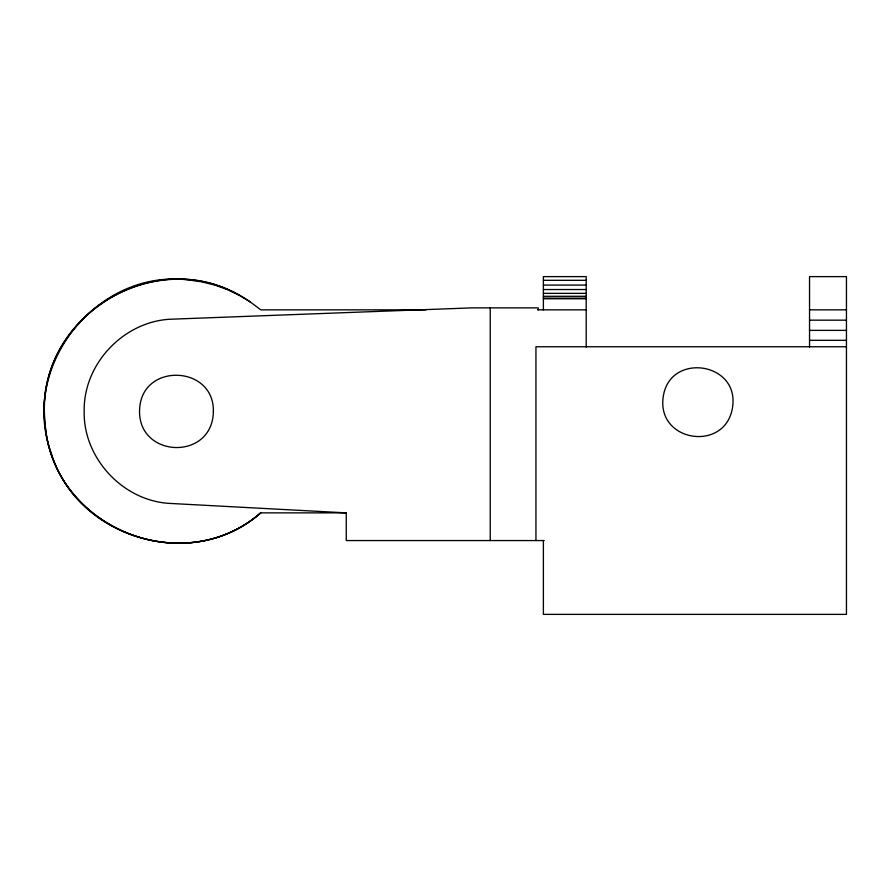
<?xml version="1.0" encoding="UTF-8"?>
<svg xmlns="http://www.w3.org/2000/svg" width="891" height="891" viewBox="0 0 891 891"><rect width="100%" height="100%" fill="white"/><g stroke="black" fill="none" stroke-linecap="round" stroke-linejoin="round"><path stroke-width="1.34" d="M260.673 512.748C193.96 572.479 77.662 539.512 51.578 454.009C18.744 367.515 96.428 268.57 188.246 279.919L201.388 281.768L214.731 285.053L227.116 289.497L238.788 295.032L250.159 301.882C162.853 240.637 37.244 311.594 44.661 417.99C47.969 524.599 180.071 582.58 260.785 512.871L346.265 512.871L346.265 540.559L544.212 540.559M260.785 512.871C184.571 579.685 56.022 529.232 45.597 428.415C29.247 324.792 147.995 242.965 239 295.144M543.387 280.309L586.2 280.309M543.387 285.087L586.2 285.087M543.387 289.542L586.2 289.542M543.387 293.362L586.2 293.362M543.387 296.291L586.2 296.291M543.387 298.14L586.2 298.14M543.387 298.763L586.2 298.763M425.965 309.845L260.785 309.845L250.159 301.882M537.518 309.845L586.2 309.845M809.54 309.845L846.45 309.845M809.54 320.17L846.45 320.17M809.54 330.372L846.45 330.372M809.54 340.317L846.45 340.317M846.45 346.755L535.948 346.755L535.948 540.559M346.265 512.871L171.518 503.504C123.749 501.911 82.83 458.408 84.177 410.628C83.587 362.826 125.186 319.969 172.988 319.134L471.773 307.874L538.22 307.874L538.22 309.845M809.54 347.145L809.54 276.622L846.45 276.622L846.45 614.378L543.387 614.378L543.387 540.559M586.2 347.033L586.2 276.622L543.387 276.622L543.387 309.845M490.228 307.874L490.228 540.559M213.372 411.352C212.715 461.95 135.555 458.275 139.709 407.844C143.139 362.18 214.297 365.566 213.372 411.352M663.439 395.493C654.952 442.805 727.591 453.252 732.781 405.461C737.793 362.236 670.8 352.613 663.439 395.493"/></g></svg>
